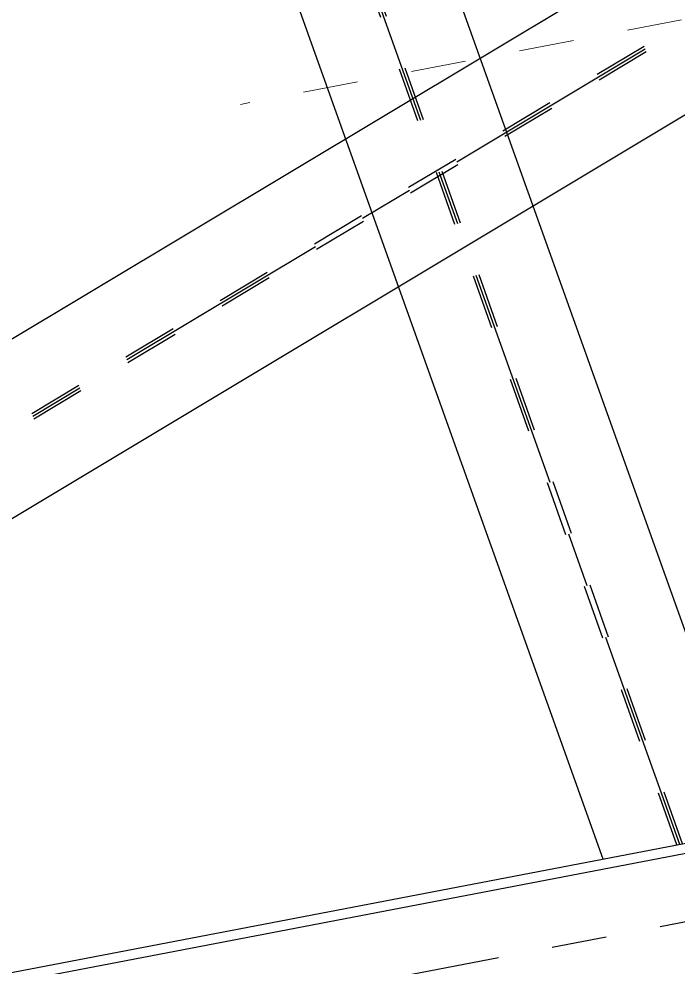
# Model space of a CAD drawing. Header units: metres. Extents: x 2681481 to 2682537, y 1228589 to 1229401.
# Drawn here: x 2681853.757 to 2681854.956, y 1228894.614 to 1228896.34 of the extents above; entities that cross this region are included whole.
import ezdxf

# ---------------------------------------------------------------- set-up
doc = ezdxf.new("R2010")
doc.units = ezdxf.units.M
for name, pattern in [('AUSGEZOGEN', [0]), ('PHANTOM2_S8', [0.6, 0.4, -0.1, 0, -0.1]), ('STRICHLINIE_S4', [0.2, 0.1, -0.1])]:
    doc.linetypes.add(name, pattern=pattern)
doc.layers.add('Standard', color=7, linetype='AUSGEZOGEN', lineweight=25)
doc.layers.add('TB_129#0 Kontur', color=7, linetype='AUSGEZOGEN', lineweight=13)

msp = doc.modelspace()

# ---------------------------------------------------------------- linework, layer by layer
at = {"layer": 'Standard', "color": 252, "linetype": 'AUSGEZOGEN', "lineweight": 25, "transparency": 33554687}
for p, q in [((2681852.7041, 1228895.1332), (2681861.2222, 1228900.244)), ((2681852.8017, 1228894.8652), (2681861.3662, 1228900.0039)), ((2681855.0987, 1228894.8635), (2681854.0592, 1228897.7699)), ((2681854.8204, 1228894.8102), (2681853.8649, 1228897.4817)), ((2681852.9522, 1228894.4522), (2681862.6357, 1228896.3075)), ((2681852.9405, 1228894.4317), (2681862.6391, 1228896.2899))]:
    msp.add_line(p, q, dxfattribs=at)
at = {"layer": 'Standard', "color": 252, "linetype": 'STRICHLINIE_S4', "lineweight": 25, "transparency": 33554687}
for p, q in [((2681852.7511, 1228895.0042), (2681861.2915, 1228900.1284)), ((2681852.7547, 1228894.9942), (2681861.2969, 1228900.1194)), ((2681854.9647, 1228894.8378), (2681853.9657, 1228897.6312)), ((2681854.9543, 1228894.8358), (2681853.9584, 1228897.6204))]:
    msp.add_line(p, q, dxfattribs=at)
at = {"layer": 'Standard', "color": 252, "linetype": 'PHANTOM2_S8', "lineweight": 25, "transparency": 33554687}
for p, q in [((2681852.7529, 1228894.9992), (2681861.2942, 1228900.1239)), ((2681854.9595, 1228894.8368), (2681853.9621, 1228897.6258)), ((2681852.8615, 1228894.2923), (2681862.662, 1228896.17))]:
    msp.add_line(p, q, dxfattribs=at)
at = {"layer": 'TB_129#0 Kontur', "color": 252, "linetype": 'STRICHLINIE_S4', "lineweight": 18, "transparency": 33554687}
msp.add_line((2681857.7125, 1228896.8648), (2681854.1599, 1228896.1842), dxfattribs=at)

doc.saveas('drawing.dxf')
